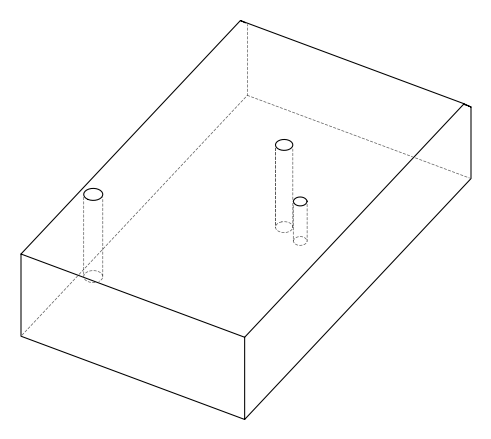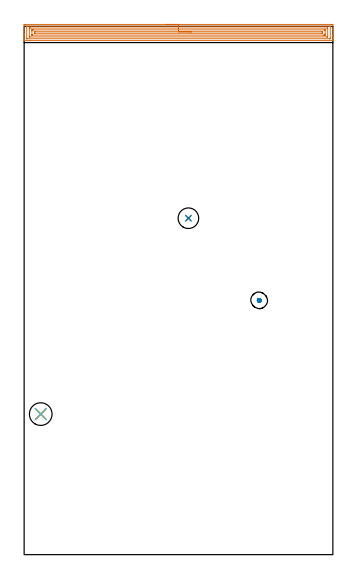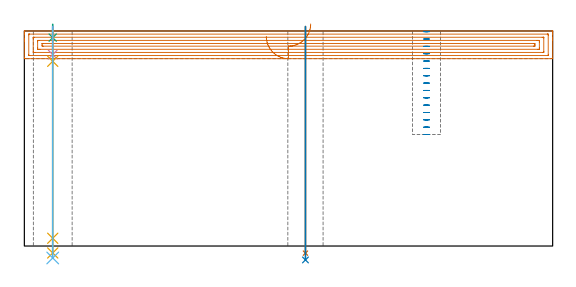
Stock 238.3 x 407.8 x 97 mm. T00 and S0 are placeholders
(PLAN: 8 operations, 7 tool changes, 12.4 min)
(1 AREA_MILL | FG_CHAMFER_SURFACE | UGT0205_001 | 9.76 min | 18616 mm3)
(2 MILL_BLIND_HOLE_FROM_SOLID_MATERIAL | STEP1POCKET | UGT0201_128 | Spiral | 0.78 min | 5909 mm3)
(3 SPOT_DRILL | STEP1HOLE | NXT0321_9005460120000 | 0.05 min | 184 mm3)
(4 DRILL_BLIND_HOLE_INTO_CENTER | STEP1HOLE | UGT0301_191 | 0.05 min | 277 mm3)
(5 GUN_DRILL_THROUGH_HOLE | STEP1HOLE | UGT0307_003 | 0.49 min | 3344 mm3)
(6 SPADE_DRILL_TO_ENLARGE_THROUGH_HOLE | STEP1HOLE | UGT0306_008 | 0.42 min | 19483 mm3)
(7 DRILL_THROUGH_HOLE_FROM_SOLID_MATERIAL | STEP1HOLE_1 | NXT0301_065 | 0.41 min | 6700 mm3)
(8 DRILL_TO_ENLARGE_THROUGH_HOLE | STEP1HOLE_1 | UGT0301_241 | 0.42 min | 12526 mm3)
(TOOL UGT0205_001 | Chamfer Mill 20 x 3 x 45 deg. | D20 FL50 Z2)
(TOOL UGT0201_128 | Carbide End Mill 10.0 | D10 FL15 Z4)
(TOOL NXT0321_9005460120000 | NC Spot Drill, 142deg, 12mm, Carbide, Uncoated | D12 PA142 FL30 Z2)
(TOOL UGT0301_191 | Twist Drill 7.1 mm | D7.1 PA118 FL66 Z2)
(TOOL UGT0307_003 | Gun Drill 7 mm | D7 PA130 FL24 Z1)
(TOOL UGT0306_008 | Spade Drill 17.5mm | D17.5 PA132 FL10 Z2)
(TOOL NXT0301_065 | Carbide Drill 9.4mm [860.1-0940-075A1-MM 2214] | D9.4 PA140 FL98 Z2)
(TOOL UGT0301_241 | Twist Drill 15.9 mm | D15.9 PA118 FL120 Z2)
(OP 1 AREA_MILL)
G17 G21 G94 G90
T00 M6
G54
G17 G0 G90 X109.15 Y409.3 S1061 M3
G43 Z107. H0
Z94.5
G94 G1 X109.188 Z93.628 F250.
X109.302 Z92.764
X109.491 Z91.912
X109.753 Z91.08
X110.087 Z90.274
X110.49 Z89.5
X110.958 Z88.764
X111.49 Z88.072
X112.079 Z87.429
X112.722 Z86.84
X113.414 Z86.308
X114.15 Z85.84
X114.924 Z85.437
X115.73 Z85.103
X116.562 Z84.841
X117.413 Z84.652
X118.278 Z84.538
X119.15 Z84.5
X237.709
X238.102 Y409.296 Z84.502
X238.29 Y409.291 Z84.506
X238.3 Y409.1 Z84.697
Y400.838 Z92.957
Y400.242 Z93.556
Y399.953 Z93.844
Y398.183 Z95.611
Y397.607 Z96.193
Y397.125 Z96.674
Y396.818 Z96.972
X238.292 Y396.803 Z96.988
X238.155 Y396.8 Z97.
X0.145
X0.008 Y396.803 Z96.988
X0. Y396.818 Z96.972
Y397.125 Z96.674
Y397.607 Z96.192
Y398.183 Z95.611
Y400.242 Z93.556
Y400.838 Z92.957
Y401.425 Z92.371
Y408.801 Z84.996
X0.002 Y409.102 Z84.695
X0.01 Y409.292 Z84.505
X0.201 Y409.299 Z84.499
X0.591 Y409.3 Z84.5
X119.15
Y407.886 Z85.914
X235.957
X236.146 Y407.884 Z85.916
X236.24 Y407.882 Z85.918
X236.28 Y407.879 Z85.921
X236.29 Y407.856 Z85.944
X236.294 Y407.765 Z86.035
X236.299 Y407.546 Z86.254
Y398.698 Z95.102
X236.293 Y398.326 Z95.474
X236.29 Y398.226 Z95.574
X236.247 Y398.221 Z95.579
X236.141 Y398.218 Z95.582
X235.926 Y398.214 Z95.586
X235.895
X2.343
X2.154 Y398.216 Z95.584
X2.06 Y398.218 Z95.582
X2.02 Y398.221 Z95.579
X2.01 Y398.244 Z95.556
X2.006 Y398.335 Z95.465
X2.001 Y398.554 Z95.246
Y407.402 Z86.398
X2.007 Y407.774 Z86.026
X2.01 Y407.874 Z85.926
X2.052 Y407.879 Z85.921
X2.159 Y407.883 Z85.917
X2.374 Y407.886 Z85.914
X2.405
X119.15
Y406.472 Z87.328
X233.817 Y406.471 Z87.329
X234.143 Y406.469 Z87.331
X234.251 Y406.467 Z87.333
X234.283 Y406.465 Z87.335
X234.29 Y406.406 Z87.394
X234.296 Y406.302 Z87.498
X234.299 Y406.147 Z87.653
X234.3 Y405.991 Z87.809
X234.299 Y399.953 Z93.847
X234.298 Y399.8 Z94.
X234.29 Y399.644 Z94.156
X234.28 Y399.635 Z94.165
X234.265 Y399.632 Z94.168
X234.225 Y399.63 Z94.17
X234.143 Y399.629 Z94.171
X233.579 Y399.628 Z94.172
X4.483 Y399.629 Z94.171
X4.157 Y399.63 Z94.17
X4.048 Y399.633 Z94.167
X4.017 Y399.635 Z94.165
X4.01 Y399.695 Z94.105
X4.004 Y399.798 Z94.002
X4.001 Y399.953 Z93.847
X4. Y400.109 Z93.691
X4.001 Y406.147 Z87.653
X4.002 Y406.3 Z87.5
X4.01 Y406.456 Z87.344
X4.02 Y406.465 Z87.335
X4.035 Y406.468 Z87.332
X4.075 Y406.471 Z87.329
X4.157
X4.721 Y406.472 Z87.328
X119.15
Y405.057 Z88.743
X231.676
X232.212 Y405.055 Z88.745
X232.272 Y405.052 Z88.748
X232.286 Y405.051 Z88.749
X232.29 Y405.038 Z88.762
X232.294 Y404.993 Z88.807
X232.298 Y404.808 Z88.992
X232.3 Y404.437 Z89.363
Y401.783 Z92.017
Y401.723 Z92.077
X232.296 Y401.31 Z92.49
X232.292 Y401.105 Z92.695
X232.29 Y401.058 Z92.742
X232.25 Y401.05 Z92.75
X232.15 Y401.047 Z92.753
X231.469 Y401.043 Z92.757
X231.263
X6.624
X6.088 Y401.045 Z92.755
X6.028 Y401.047 Z92.753
X6.014 Y401.049 Z92.751
X6.01 Y401.062 Z92.738
X6.005 Y401.107 Z92.693
X6.002 Y401.292 Z92.508
X6. Y401.663 Z92.137
Y404.317 Z89.483
Y404.377 Z89.423
X6.004 Y404.79 Z89.01
X6.008 Y404.996 Z88.804
X6.01 Y405.042 Z88.758
X6.05 Y405.05 Z88.75
X6.15 Y405.053 Z88.747
X6.831 Y405.057 Z88.743
X7.037
X119.15
Y403.643 Z90.157
X229.686 Y403.642 Z90.158
X229.838 Y403.641 Z90.159
X230.141 Y403.636 Z90.164
X230.291 Y403.627 Z90.173
X230.294 Y403.579 Z90.221
X230.296 Y403.492 Z90.308
X230.297 Y402.886 Z90.914
X230.29 Y402.608 Z91.192
X230.284 Y402.464 Z91.336
X229.99 Y402.459 Z91.341
X229.837 Y402.458 Z91.342
X8.614
X8.462 Y402.459 Z91.341
X8.159 Y402.464 Z91.336
X8.009 Y402.474 Z91.326
X8.006 Y402.521 Z91.279
X8.004 Y402.608 Z91.192
X8.003 Y403.214 Z90.586
X8.01 Y403.492 Z90.308
X8.016 Y403.636 Z90.164
X8.31 Y403.641 Z90.159
X8.463 Y403.643 Z90.157
X119.15
X120.022 Z90.195
X120.886 Z90.309
X121.738 Z90.498
X122.57 Z90.76
X123.376 Z91.094
X124.15 Z91.497
X124.886 Z91.965
X125.578 Z92.496
X126.221 Z93.086
X126.81 Z93.729
X127.341 Z94.421
X127.81 Z95.157
X128.213 Z95.931
X128.547 Z96.737
X128.809 Z97.569
X128.998 Z98.42
X129.112 Z99.285
X129.15 Z100.157
G0 Z107.
M5
M2
(OP 2 MILL_BLIND_HOLE_FROM_SOLID_MATERIAL)
G17 G21 G94 G90
T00 M6
G54
G17 G0 G90 X181.4 Y196.3 S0 M3
G43 Z107. H0
Z96.687
G94 G3 X182.033 Y197.017 R0.638 F250.
X181.231 Y197.639 R0.717
X180.061 Y196.131 R1.35
X181.231 Y197.639 R-1.35
X180.646 Y196.885 R0.675
X181.4 Y196.3 R0.675
G0 Z93.373
G3 X182.033 Y197.017 R0.638
X181.231 Y197.639 R0.717
X180.061 Y196.131 R1.35
X181.231 Y197.639 R-1.35
X180.646 Y196.885 R0.675
X181.4 Y196.3 R0.675
G0 Z90.06
G3 X182.033 Y197.017 R0.638
X181.231 Y197.639 R0.717
X180.061 Y196.131 R1.35
X181.231 Y197.639 R-1.35
X180.646 Y196.885 R0.675
X181.4 Y196.3 R0.675
G0 Z86.747
G3 X182.033 Y197.017 R0.638
X181.231 Y197.639 R0.717
X180.061 Y196.131 R1.35
X181.231 Y197.639 R-1.35
X180.646 Y196.885 R0.675
X181.4 Y196.3 R0.675
G0 Z83.433
G3 X182.033 Y197.017 R0.638
X181.231 Y197.639 R0.717
X180.061 Y196.131 R1.35
X181.231 Y197.639 R-1.35
X180.646 Y196.885 R0.675
X181.4 Y196.3 R0.675
G0 Z80.12
G3 X182.033 Y197.017 R0.638
X181.231 Y197.639 R0.717
X180.061 Y196.131 R1.35
X181.231 Y197.639 R-1.35
X180.646 Y196.885 R0.675
X181.4 Y196.3 R0.675
G0 Z76.807
G3 X182.033 Y197.017 R0.638
X181.231 Y197.639 R0.717
X180.061 Y196.131 R1.35
X181.231 Y197.639 R-1.35
X180.646 Y196.885 R0.675
X181.4 Y196.3 R0.675
G0 Z73.493
G3 X182.033 Y197.017 R0.638
X181.231 Y197.639 R0.717
X180.061 Y196.131 R1.35
X181.231 Y197.639 R-1.35
X180.646 Y196.885 R0.675
X181.4 Y196.3 R0.675
G0 Z70.18
G3 X182.033 Y197.017 R0.638
X181.231 Y197.639 R0.717
X180.061 Y196.131 R1.35
X181.231 Y197.639 R-1.35
X180.646 Y196.885 R0.675
X181.4 Y196.3 R0.675
G0 Z66.867
G3 X182.033 Y197.017 R0.638
X181.231 Y197.639 R0.717
X180.061 Y196.131 R1.35
X181.231 Y197.639 R-1.35
X180.646 Y196.885 R0.675
X181.4 Y196.3 R0.675
G0 Z63.553
G3 X182.033 Y197.017 R0.638
X181.231 Y197.639 R0.717
X180.061 Y196.131 R1.35
X181.231 Y197.639 R-1.35
X180.646 Y196.885 R0.675
X181.4 Y196.3 R0.675
G0 Z60.24
G3 X182.033 Y197.017 R0.638
X181.231 Y197.639 R0.717
X180.061 Y196.131 R1.35
X181.231 Y197.639 R-1.35
X180.646 Y196.885 R0.675
X181.4 Y196.3 R0.675
G0 Z56.927
G3 X182.033 Y197.017 R0.638
X181.231 Y197.639 R0.717
X180.061 Y196.131 R1.35
X181.231 Y197.639 R-1.35
X180.646 Y196.885 R0.675
X181.4 Y196.3 R0.675
G0 Z53.613
G3 X182.033 Y197.017 R0.638
X181.231 Y197.639 R0.717
X180.061 Y196.131 R1.35
X181.231 Y197.639 R-1.35
X180.646 Y196.885 R0.675
X181.4 Y196.3 R0.675
G0 Z50.3
G3 X182.033 Y197.017 R0.638
X181.231 Y197.639 R0.717
X180.061 Y196.131 R1.35
X181.231 Y197.639 R-1.35
X180.646 Y196.885 R0.675
X181.4 Y196.3 R0.675
G0 Z107.
M5
M2
(OP 3 SPOT_DRILL)
G17 G21 G94 G90
T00 M6
G54
G17 G0 G90 X12.8 Y108.5 S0 M3
G43 Z107. H0
G94 G81 G98 Z94. F250. R100.
G80
M5
M2
(OP 4 DRILL_BLIND_HOLE_INTO_CENTER)
G17 G21 G94 G90
T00 M6
G54
G17 G0 G90 X12.8 Y108.5 S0 M3
G43 Z107. H0
G94 G81 G98 Z86.35 F250. R99.
G80
M5
M2
(OP 5 GUN_DRILL_THROUGH_HOLE)
G17 G21 G94 G90
T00 M6
G54
G17 G0 G90 X12.8 Y108.5 M8
G43 Z107. H0
Z97.746
S716 M3
G94 G1 Z83.321 F125. M26
G4 X.084
Z3.5 F250.
G4 X.084
Z-3.132 F125.
G4 X.084
M5
M9
G0 Z97.746
Z107.
M2
(OP 6 SPADE_DRILL_TO_ENLARGE_THROUGH_HOLE)
G17 G21 G94 G90
T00 M6
G54
G17 G0 G90 X12.8 Y108.5 S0 M3
G43 Z107. H0
G94 G73 G98 Z-5.396 F250. Q17.066 R99.
G80
M5
M2
(OP 7 DRILL_THROUGH_HOLE_FROM_SOLID_MATERIAL)
G17 G21 G94 G90
T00 M6
G54
G17 G0 G90 X126.8 Y259.7 S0 M3
G43 Z107. H1
G94 G81 G98 Z-3.211 F250. R99.
G80
M5
M2
(OP 8 DRILL_TO_ENLARGE_THROUGH_HOLE)
G17 G21 G94 G90
T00 M6
G54
G17 G0 G90 X126.8 Y259.7 S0 M3
G43 Z107. H0
G94 G73 G98 Z-6.277 F250. Q14.754 R99.
G80
M5
M2
